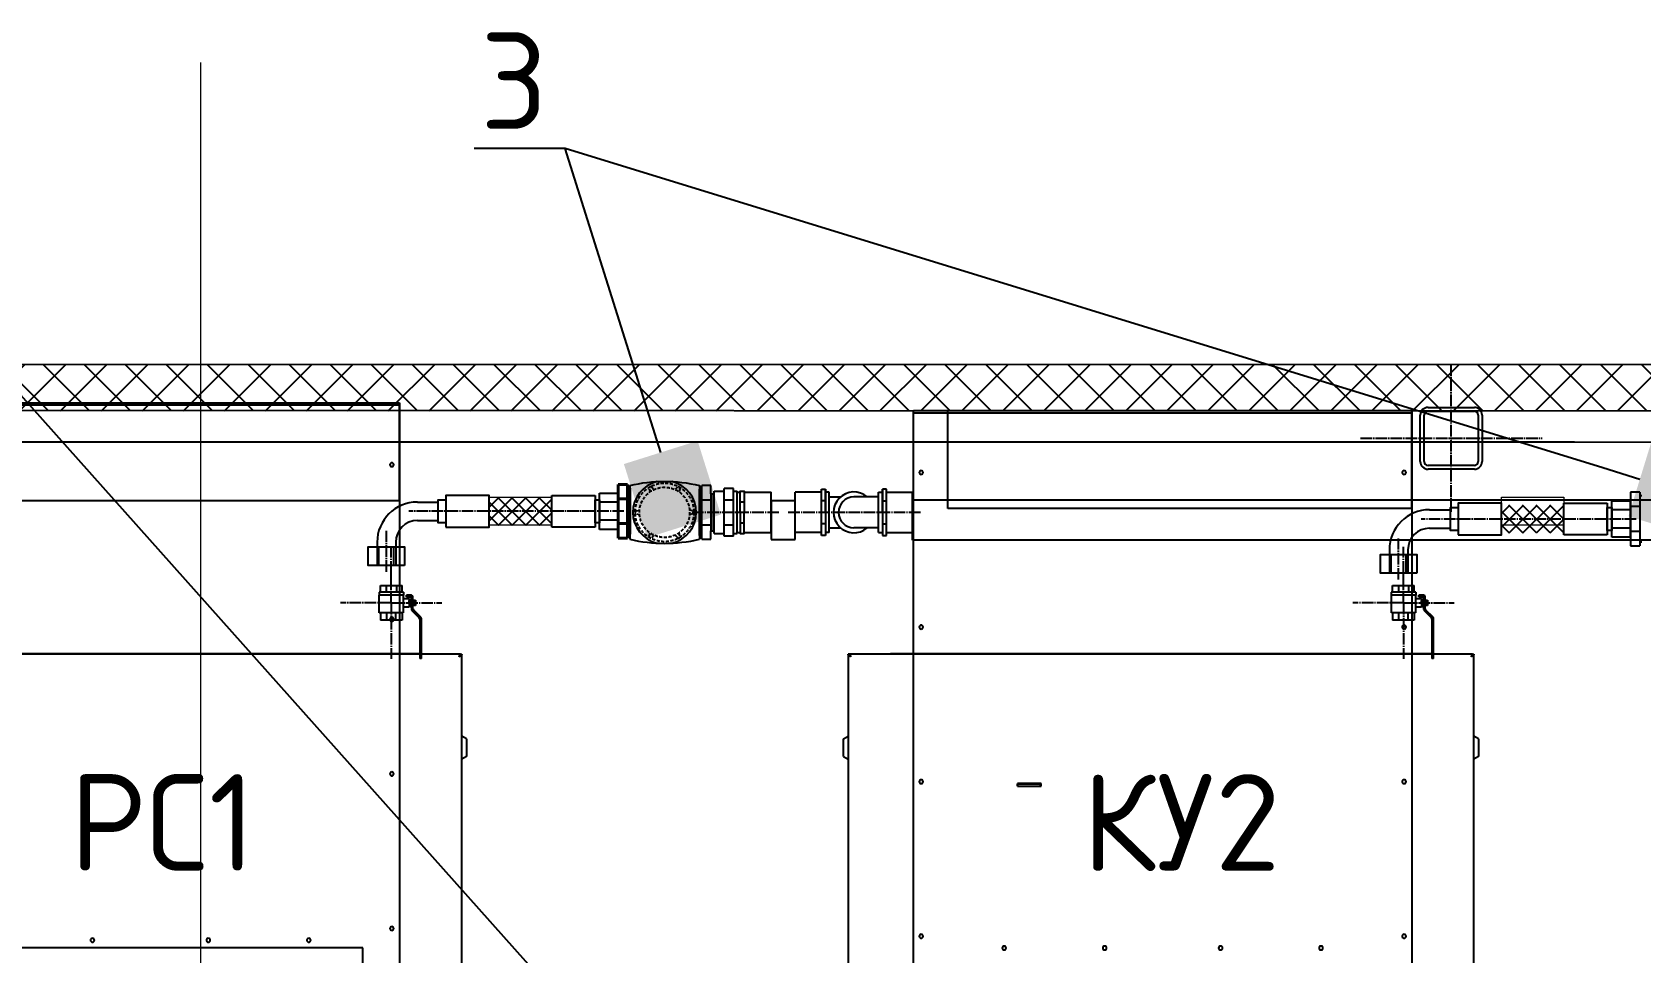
# Model space of a CAD drawing. Header units: millimetres. Extents: x 3795014 to 4300160, y 3869364 to 4016788.
# Drawn here: x 3875892 to 3877974, y 4010366 to 4011557 of the extents above; entities that cross this region are included whole.
import ezdxf
from ezdxf import colors
from ezdxf.entities.mleader import LeaderData, LeaderLine
from ezdxf.math import Vec2, Vec3

# ---------------------------------------------------------------- set-up
doc = ezdxf.new("R2010")
doc.units = ezdxf.units.MM
for name, pattern in [('K5LT_AXLED', [19.5, 15, -1.5, 1.5, -1.5]), ('K5LT_BASIC', [0]), ('K5LT_DASHED', [6, 4, -2]), ('K5LT_THIN', [0])]:
    doc.linetypes.add(name, pattern=pattern)
doc.layers.add('выноска', color=7, linetype='Continuous', lineweight=18)
doc.layers.add('текст', color=7, linetype='Continuous', lineweight=20)
doc.layers.add('Системный слой', color=7, linetype='Continuous')
doc.styles.add('ISOCPEUR', font='isocpeur.ttf')

# ---------------------------------------------------------------- blocks, each defined once
blk = doc.blocks.new('U53')
at = {"layer": 'Системный слой', "linetype": 'K5LT_BASIC'}
for p, q in [((127.075, 335.204), (94.819, 335.204)), ((97.347, 335.244), (124.547, 335.244)), ((124.547, 335.244), (124.947, 335.244)), ((124.947, 335.244), (124.947, 335.204)), ((127.075, 335.155), (127.075, 335.204)), ((127.075, 335.184), (127.085, 335.184)), ((127.087, 335.204), (127.147, 335.204)), ((127.147, 293.064), (127.147, 335.204)), ((127.387, 330.834), (127.147, 330.974)), ((127.387, 330.834), (127.387, 330.374)), ((127.387, 329.914), (127.147, 329.774)), ((127.387, 330.374), (127.387, 329.914))]:
    blk.add_line(p, q, dxfattribs=at)
for radius, start, end in [(0.072, 60.78968, 67.98299), (0.132, 60.46242, 62.96431)]:
    blk.add_arc((127.015, 335.052), radius, start, end, dxfattribs=at)
for points, knots in [([(127.015, 335.072), (127.018, 335.081), (127.02, 335.09), (127.025, 335.106), (127.028, 335.115), (127.033, 335.131), (127.035, 335.138), (127.04, 335.153), (127.043, 335.159), (127.048, 335.172), (127.05, 335.177), (127.055, 335.187), (127.058, 335.191), (127.063, 335.197), (127.065, 335.2), (127.07, 335.203), (127.073, 335.204), (127.075, 335.204)], [0, 0, 0, 0, 0.00067082, 0.00067082, 0.00134164, 0.00134164, 0.00201246, 0.00201246, 0.00268328, 0.00268328, 0.003354101, 0.003354101, 0.004024921, 0.004024921, 0.004695741, 0.004695741, 0.005366561, 0.005366561, 0.005366561, 0.005366561]), ([(127.087, 335.204), (127.087, 335.193), (127.086, 335.182), (127.078, 335.16), (127.073, 335.149), (127.06, 335.127), (127.052, 335.116), (127.034, 335.094), (127.025, 335.083), (127.015, 335.072)], [0, 0, 0, 0, 0.25, 0.25, 0.5, 0.5, 0.75, 0.75, 1, 1, 1, 1]), ([(127.147, 335.204), (127.147, 335.193), (127.144, 335.182), (127.131, 335.16), (127.121, 335.149), (127.097, 335.127), (127.082, 335.116), (127.05, 335.094), (127.033, 335.083), (127.015, 335.072)], [0, 0, 0, 0, 0.25, 0.25, 0.5, 0.5, 0.75, 0.75, 1, 1, 1, 1]), ([(127.015, 335.072), (127.02, 335.082), (127.025, 335.091), (127.035, 335.109), (127.04, 335.116), (127.05, 335.13), (127.055, 335.135), (127.063, 335.141), (127.066, 335.142), (127.069, 335.143)], [0, 0, 0, 0, 0.000796363, 0.000796363, 0.001592726, 0.001592726, 0.002389089, 0.002389089, 0.002862237, 0.002862237, 0.002862237, 0.002862237])]:
    blk.add_open_spline(points, degree=3, knots=knots, dxfattribs=at)
blk.add_open_spline([(127.038, 335.112), (127.04, 335.11), (127.042, 335.108), (127.043, 335.106)], degree=3, dxfattribs=at)
blk = doc.blocks.new('U54')
at = {"layer": 'Системный слой', "linetype": 'K5LT_BASIC'}
for p, q in [((147.147, 335.204), (147.147, 293.064)), ((147.207, 335.204), (147.147, 335.204)), ((147.209, 335.184), (147.219, 335.184)), ((179.475, 335.204), (147.219, 335.204)), ((147.219, 335.155), (147.219, 335.204)), ((149.347, 335.244), (149.747, 335.244)), ((149.347, 335.244), (149.347, 335.204)), ((149.347, 335.204), (149.347, 335.244)), ((149.747, 335.244), (176.947, 335.244)), ((176.947, 335.244), (177.347, 335.244)), ((177.347, 335.244), (177.347, 335.204)), ((179.475, 335.155), (179.475, 335.204)), ((179.475, 335.184), (179.485, 335.184)), ((179.487, 335.204), (179.547, 335.204)), ((179.547, 293.064), (179.547, 335.204)), ((146.907, 330.834), (147.147, 330.974)), ((146.907, 330.374), (146.907, 330.834)), ((179.787, 330.834), (179.547, 330.974)), ((179.787, 330.834), (179.787, 330.374)), ((146.907, 329.914), (146.907, 330.374)), ((146.907, 329.914), (147.147, 329.774)), ((179.787, 329.914), (179.547, 329.774)), ((179.787, 330.374), (179.787, 329.914)), ((155.912, 328.516), (155.912, 328.372)), ((157.136, 328.516), (155.912, 328.516)), ((155.912, 328.372), (155.912, 328.492)), ((155.912, 328.492), (157.112, 328.492)), ((155.912, 328.372), (157.112, 328.372)), ((155.912, 328.372), (157.136, 328.372)), ((156.112, 328.499), (156.112, 328.516)), ((156.192, 328.499), (156.112, 328.499)), ((156.112, 328.499), (156.112, 328.492)), ((156.192, 328.499), (156.832, 328.499)), ((156.912, 328.499), (156.832, 328.499)), ((156.912, 328.516), (156.912, 328.499)), ((156.912, 328.492), (156.912, 328.499)), ((157.112, 328.372), (157.112, 328.492)), ((157.136, 328.492), (157.112, 328.492)), ((157.136, 328.372), (157.136, 328.516))]:
    blk.add_line(p, q, dxfattribs=at)
for centre, radius, start, end in [((147.279, 335.052), 0.132, 117.03569, 119.53758), ((147.279, 335.052), 0.072, 112.01717, 119.21032), ((179.415, 335.052), 0.072, 60.78968, 67.98299), ((179.415, 335.052), 0.132, 60.46242, 62.96431)]:
    blk.add_arc(centre, radius, start, end, dxfattribs=at)
for points, knots in [([(147.279, 335.072), (147.262, 335.083), (147.245, 335.094), (147.213, 335.116), (147.198, 335.127), (147.174, 335.149), (147.164, 335.16), (147.151, 335.182), (147.147, 335.193), (147.147, 335.204)], [0, 0, 0, 0, 0.25, 0.25, 0.5, 0.5, 0.75, 0.75, 1, 1, 1, 1]), ([(147.279, 335.072), (147.27, 335.083), (147.261, 335.094), (147.243, 335.116), (147.235, 335.127), (147.222, 335.149), (147.216, 335.16), (147.209, 335.182), (147.207, 335.193), (147.207, 335.204)], [0, 0, 0, 0, 0.25, 0.25, 0.5, 0.5, 0.75, 0.75, 1, 1, 1, 1]), ([(147.219, 335.204), (147.222, 335.204), (147.224, 335.203), (147.229, 335.2), (147.232, 335.198), (147.237, 335.191), (147.239, 335.187), (147.244, 335.177), (147.247, 335.172), (147.252, 335.16), (147.254, 335.153), (147.259, 335.139), (147.262, 335.131), (147.267, 335.115), (147.269, 335.107), (147.274, 335.09), (147.277, 335.081), (147.279, 335.072)], [0, 0, 0, 0, 0.00067082, 0.00067082, 0.00134164, 0.00134164, 0.00201246, 0.00201246, 0.002683281, 0.002683281, 0.003354101, 0.003354101, 0.004024921, 0.004024921, 0.004695741, 0.004695741, 0.005366561, 0.005366561, 0.005366561, 0.005366561]), ([(147.225, 335.143), (147.228, 335.142), (147.231, 335.141), (147.239, 335.135), (147.244, 335.13), (147.254, 335.116), (147.259, 335.109), (147.269, 335.091), (147.274, 335.082), (147.279, 335.072)], [0.00032335, 0.00032335, 0.00032335, 0.00032335, 0.000796863, 0.000796863, 0.001593725, 0.001593725, 0.002390588, 0.002390588, 0.003187451, 0.003187451, 0.003187451, 0.003187451]), ([(179.415, 335.072), (179.418, 335.081), (179.42, 335.09), (179.425, 335.106), (179.428, 335.115), (179.433, 335.131), (179.435, 335.138), (179.44, 335.153), (179.443, 335.159), (179.448, 335.172), (179.45, 335.177), (179.455, 335.187), (179.458, 335.191), (179.463, 335.197), (179.465, 335.2), (179.47, 335.203), (179.473, 335.204), (179.475, 335.204)], [0, 0, 0, 0, 0.00067082, 0.00067082, 0.00134164, 0.00134164, 0.00201246, 0.00201246, 0.00268328, 0.00268328, 0.003354101, 0.003354101, 0.004024921, 0.004024921, 0.004695741, 0.004695741, 0.005366561, 0.005366561, 0.005366561, 0.005366561]), ([(179.487, 335.204), (179.487, 335.193), (179.486, 335.182), (179.478, 335.16), (179.473, 335.149), (179.46, 335.127), (179.452, 335.116), (179.434, 335.094), (179.425, 335.083), (179.415, 335.072)], [0, 0, 0, 0, 0.25, 0.25, 0.5, 0.5, 0.75, 0.75, 1, 1, 1, 1]), ([(179.547, 335.204), (179.547, 335.193), (179.544, 335.182), (179.531, 335.16), (179.521, 335.149), (179.497, 335.127), (179.482, 335.116), (179.45, 335.094), (179.433, 335.083), (179.415, 335.072)], [0, 0, 0, 0, 0.25, 0.25, 0.5, 0.5, 0.75, 0.75, 1, 1, 1, 1]), ([(179.415, 335.072), (179.42, 335.082), (179.425, 335.091), (179.435, 335.109), (179.44, 335.116), (179.45, 335.13), (179.455, 335.135), (179.463, 335.141), (179.466, 335.142), (179.469, 335.143)], [0, 0, 0, 0, 0.000796363, 0.000796363, 0.001592726, 0.001592726, 0.002389089, 0.002389089, 0.002862237, 0.002862237, 0.002862237, 0.002862237])]:
    blk.add_open_spline(points, degree=3, knots=knots, dxfattribs=at)
for points in [[(147.251, 335.106), (147.253, 335.108), (147.255, 335.11), (147.257, 335.112)], [(179.438, 335.112), (179.44, 335.11), (179.442, 335.108), (179.443, 335.106)]]:
    blk.add_open_spline(points, degree=3, dxfattribs=at)
blk = doc.blocks.new('U59')
at = {"layer": 'Системный слой', "color": 7, "linetype": 'K5LT_THIN', "lineweight": 18}
for p, q in [((128.57, 341.886), (128.57, 343.326)), ((128.57, 343.326), (131.804, 343.326)), ((131.804, 343.326), (131.804, 341.886)), ((131.804, 341.886), (128.57, 341.886))]:
    blk.add_line(p, q, dxfattribs=at)
blk = doc.blocks.new('U64')
at = {"layer": 'Системный слой', "linetype": 'K5LT_BASIC', "lineweight": 40}
for p, q in [((135.244, 343.992), (135.244, 343.562)), ((135.725, 343.992), (135.244, 343.992)), ((135.725, 343.992), (135.725, 341.22)), ((135.244, 341.65), (135.244, 343.562)), ((135.725, 343.246), (135.245, 343.246)), ((135.725, 343.804), (135.725, 343.798)), ((135.845, 343.798), (135.725, 343.798)), ((135.845, 343.798), (135.845, 341.414)), ((135.244, 341.65), (135.244, 341.22)), ((135.725, 341.966), (135.245, 341.966)), ((135.244, 341.22), (135.725, 341.22)), ((135.725, 341.414), (135.725, 341.407)), ((135.845, 341.414), (135.725, 341.414))]:
    blk.add_line(p, q, dxfattribs=at)
at = {"layer": 'Системный слой', "linetype": 'K5LT_THIN', "lineweight": 18}
for p, q in [((135.845, 343.758), (135.845, 343.798)), ((135.845, 341.454), (135.845, 341.414))]:
    blk.add_line(p, q, dxfattribs=at)
blk = doc.blocks.new('U65')
at = {"layer": 'Системный слой'}
h = blk.add_hatch(dxfattribs=at)
h.set_pattern_fill('', color=256, style=0, pattern_type=0)
h.set_pattern_definition([(0, (0, 6e-11), (0, 2), [])])
h.paths.add_polyline_path([(100.027, 303.406), (122.027, 303.406), (122.027, 320.006), (100.027, 320.006)])
at = {"layer": 'Системный слой', "linetype": 'K5LT_BASIC'}
for p, q in [((98.127, 348.214), (123.927, 348.214)), ((99.911, 348.214), (123.911, 348.214)), ((123.911, 348.214), (123.911, 343.152)), ((123.927, 348.214), (123.927, 348.089)), ((123.927, 348.089), (123.927, 301.124)), ((123.911, 343.152), (99.911, 343.152)), ((122.027, 320.006), (100.027, 320.006)), ((122.027, 303.406), (122.027, 320.006))]:
    blk.add_line(p, q, dxfattribs=at)
at = {"layer": 'Системный слой', "linetype": 'K5LT_THIN'}
blk.add_line((123.927, 348.089), (98.127, 348.089), dxfattribs=at)
at = {"layer": 'Системный слой', "linetype": 'K5LT_BASIC'}
for centre, start, end in [((123.527, 345.014), 90, 270), ((123.527, 345.014), 270, 90), ((123.527, 337.014), 90, 270), ((123.527, 337.014), 270, 90), ((123.527, 329.014), 90, 270), ((123.527, 329.014), 270, 90), ((123.527, 321.014), 90, 270), ((123.527, 321.014), 270, 90), ((108.027, 320.406), 90, 270), ((108.027, 320.406), 270, 90), ((114.027, 320.406), 90, 270), ((114.027, 320.406), 270, 90), ((119.227, 320.406), 90, 270), ((119.227, 320.406), 270, 90)]:
    blk.add_arc(centre, 0.1, start, end, dxfattribs=at)
blk = doc.blocks.new('U71')
at = {"layer": 'Системный слой', "color": 7, "linetype": 'K5LT_THIN', "lineweight": 18}
for p, q in [((180.97, 341.886), (180.97, 343.326)), ((180.97, 343.326), (184.204, 343.326)), ((184.204, 343.326), (184.204, 341.886)), ((184.204, 341.886), (180.97, 341.886))]:
    blk.add_line(p, q, dxfattribs=at)
blk = doc.blocks.new('_BoxFilled')
at = {"color": 0, "linetype": 'ByBlock', "lineweight": -2}
blk.add_line((-0.5, 0), (-1, 0), dxfattribs=at)
at = {"color": 0, "linetype": 'ByBlock', "lineweight": 20}
blk.add_solid([(-0.5, 0.5), (0.5, 0.5), (-0.5, -0.5), (0.5, -0.5)], dxfattribs=at)

msp = doc.modelspace()

# ---------------------------------------------------------------- hatches: boundary and pattern name
at = {"layer": 'Системный слой'}
h = msp.add_hatch(dxfattribs=at)
h.set_pattern_fill('', color=256, scale=25, angle=45, style=0, pattern_type=0)
h.set_pattern_definition([(45, (3873269.272, 4002361.97), (-26.5165, 26.5165), []), (135, (3873269.272, 4002361.97), (-26.5165, -26.5165), [])])
h.paths.add_polyline_path([(3879020, 4011126.8), (3874580, 4011127.3), (3874580, 4011126.8), (3874580, 4011067.3), (3878950, 4011066.8), (3879010, 4011066.8), (3879020, 4011066.8), (3879020, 4011111.3)])
h = msp.add_hatch(dxfattribs=at)
h.set_pattern_fill('', color=256, scale=25, angle=45, style=0, pattern_type=0)
h.set_pattern_definition([(45, (3873269.272, 4002371.96), (-8.838835, 8.838835), []), (135, (3873269.272, 4002371.96), (-8.838835, -8.838835), [])])
h.paths.add_polyline_path([(3876564.4, 4010919.1), (3876483.5, 4010919.1), (3876483.5, 4010955.1), (3876564.4, 4010955.1)])
h = msp.add_hatch(dxfattribs=at)
h.set_pattern_fill('', color=256, scale=25, angle=45, style=0, pattern_type=0)
h.set_pattern_definition([(45, (3873269.272, 4002361.971), (-8.838835, 8.838835), []), (135, (3873269.272, 4002361.971), (-8.838835, -8.838835), [])])
h.paths.add_polyline_path([(3877874.4, 4010909.1), (3877793.5, 4010909.1), (3877793.5, 4010945.1), (3877874.4, 4010945.1)])

# ---------------------------------------------------------------- linework, layer by layer
at = {"layer": 'выноска', "lineweight": 20}
msp.add_lwpolyline([(3876109.9, 4011517.9), (3876109.9, 4007598.4)], dxfattribs=at)
at = {"layer": 'Системный слой', "linetype": 'K5LT_AXLED'}
for p, q in [((3877728.5, 4010936.5), (3877728.5, 4011126.5)), ((3877611, 4011031.5), (3877846, 4011031.5)), ((3876657.9, 4010937.1), (3876379.5, 4010937.1)), ((3876858.5, 4010935.7), (3876745.5, 4010935.7)), ((3877041.5, 4010935.7), (3876869.5, 4010935.7)), ((3877967.9, 4010927.1), (3877689.5, 4010927.1)), ((3876350.4, 4010858.7), (3876350.4, 4010911.7)), ((3876356.7, 4010818.6), (3876356.7, 4010891)), ((3877660.4, 4010848.7), (3877660.4, 4010901.7)), ((3877666.7, 4010818.6), (3877666.7, 4010891)), ((3876356.7, 4010836.3), (3876356.7, 4010864.8)), ((3877666.7, 4010836.3), (3877666.7, 4010864.8)), ((3876356.7, 4010818.6), (3876291.1, 4010818.6)), ((3876356.7, 4010818.6), (3876356.7, 4010746.3)), ((3876356.7, 4010818.6), (3876422.3, 4010818.6)), ((3877666.7, 4010818.6), (3877601.1, 4010818.6)), ((3877666.7, 4010818.6), (3877666.7, 4010746.3)), ((3877666.7, 4010818.6), (3877732.3, 4010818.6))]:
    msp.add_line(p, q, dxfattribs=at)
at = {"layer": 'Системный слой', "linetype": 'K5LT_THIN'}
for p, q in [((3877698.5, 4011071.5), (3877758.5, 4011071.5)), ((3877677.5, 4011064.2), (3877032.5, 4011064.2)), ((3877688.5, 4011001.5), (3877688.5, 4011061.5)), ((3877693.5, 4011001.5), (3877693.5, 4011061.5)), ((3877698.5, 4011066.5), (3877758.5, 4011066.5)), ((3877763.5, 4011061.5), (3877763.5, 4011001.5)), ((3877768.5, 4011061.5), (3877768.5, 4011001.5)), ((3874720, 4011026.8), (3877888.1, 4011026.8)), ((3877860.6, 4011026.8), (3878940, 4011026.3)), ((3877758.5, 4010996.5), (3877698.5, 4010996.5)), ((3877758.5, 4010991.5), (3877698.5, 4010991.5)), ((3876755.5, 4010964.5), (3876755.5, 4010965.5)), ((3876773.5, 4010958.9), (3876773.5, 4010959.6)), ((3876773.5, 4010958.9), (3876774.5, 4010958.9)), ((3876755.5, 4010906.9), (3876755.5, 4010905.9)), ((3876773.5, 4010912.6), (3876773.5, 4010911.8)), ((3876773.5, 4010912.6), (3876774.5, 4010912.6))]:
    msp.add_line(p, q, dxfattribs=at)
at = {"layer": 'Системный слой', "linetype": 'K5LT_BASIC'}
for p, q in [((3877032.5, 4011067.3), (3877677.5, 4011067.3)), ((3877032.5, 4011064.2), (3877032.5, 4011067.3)), ((3877032.5, 4009890.1), (3877032.5, 4011064.2)), ((3877077.1, 4011067.3), (3877677.1, 4011067.3)), ((3877077.1, 4010940.8), (3877077.1, 4011067.3)), ((3877677.1, 4011067.3), (3877677.1, 4010940.8)), ((3877677.5, 4011067.3), (3877677.5, 4011064.2)), ((3877677.5, 4011064.2), (3877677.5, 4009890.1)), ((3876665.4, 4010970.5), (3876665.4, 4010900.9)), ((3876755.5, 4010970.5), (3876755.5, 4010900.9)), ((3876770.5, 4010970.4), (3876758.5, 4010970.4)), ((3876758.5, 4010901.1), (3876758.5, 4010970.4)), ((3876770.5, 4010959.6), (3876770.5, 4010970.4)), ((3876787.5, 4010904.7), (3876787.5, 4010966.7)), ((3876799.5, 4010966.7), (3876787.5, 4010966.7)), ((3876799.5, 4010904.7), (3876799.5, 4010966.7)), ((3876390.5, 4010949.1), (3876417.5, 4010949.1)), ((3876564.4, 4010916.6), (3876564.4, 4010957.6)), ((3876564.4, 4010957.6), (3876620.4, 4010957.6)), ((3876620.4, 4010957.6), (3876620.4, 4010916.6)), ((3876620.4, 4010922.1), (3876620.4, 4010952.1)), ((3876620.4, 4010952.1), (3876626.4, 4010952.1)), ((3876626.4, 4010913.6), (3876626.4, 4010960.6)), ((3876626.4, 4010960.6), (3876650.4, 4010960.6)), ((3876626.4, 4010952.1), (3876626.4, 4010922.1)), ((3876650.4, 4010948.8), (3876626.4, 4010948.8)), ((3876650.4, 4010960.6), (3876650.4, 4010913.6)), ((3876755.5, 4010965.5), (3876758.5, 4010965.5)), ((3876755.5, 4010905.9), (3876755.5, 4010965.5)), ((3876758.5, 4010965.5), (3876758.5, 4010965.7)), ((3876758.5, 4010951.7), (3876770.5, 4010951.7)), ((3876770.5, 4010959.6), (3876774.5, 4010959.6)), ((3876770.5, 4010959.6), (3876770.5, 4010911.8)), ((3876773.5, 4010959.6), (3876773.5, 4010911.8)), ((3876774.5, 4010908.2), (3876774.5, 4010963.2)), ((3876774.5, 4010963.2), (3876787.5, 4010963.2)), ((3876787.5, 4010951.7), (3876799.5, 4010951.7)), ((3876799.5, 4010963.2), (3876804.5, 4010963.2)), ((3876804.5, 4010908.2), (3876804.5, 4010963.2)), ((3876804.5, 4010961.7), (3876808.4, 4010961.7)), ((3876808.4, 4010949.5), (3876813.4, 4010949.5)), ((3876813.5, 4010961.7), (3876848.5, 4010961.7)), ((3876848.5, 4010909.7), (3876848.5, 4010961.7)), ((3876879.5, 4010950.7), (3876848.5, 4010950.7)), ((3876848.5, 4010950.7), (3876848.5, 4010900.7)), ((3876879.5, 4010909.7), (3876879.5, 4010961.7)), ((3876913.5, 4010961.7), (3876879.5, 4010961.7)), ((3876879.5, 4010900.7), (3876879.5, 4010950.7)), ((3876913.5, 4010905.7), (3876913.5, 4010965.7)), ((3876913.5, 4010965.7), (3876918.5, 4010965.7)), ((3876918.5, 4010950.7), (3876913.5, 4010950.7)), ((3876918.5, 4010935.7), (3876918.5, 4010965.7)), ((3876918.5, 4010965.7), (3876918.5, 4010905.7)), ((3876923.5, 4010961.7), (3876918.5, 4010961.7)), ((3876923.5, 4010909.7), (3876923.5, 4010961.7)), ((3876923.5, 4010955.7), (3876938.2, 4010955.7)), ((3876987.5, 4010955.7), (3876955.5, 4010955.7)), ((3876987.5, 4010909.7), (3876987.5, 4010961.7)), ((3876987.5, 4010961.7), (3876992.5, 4010961.7)), ((3876992.5, 4010935.7), (3876992.5, 4010965.7)), ((3876997.5, 4010965.7), (3876992.5, 4010965.7)), ((3876992.5, 4010965.7), (3876992.5, 4010905.7)), ((3876992.5, 4010950.7), (3876997.5, 4010950.7)), ((3876997.5, 4010905.7), (3876997.5, 4010965.7)), ((3876997.5, 4010961.7), (3877031.5, 4010961.7)), ((3877031.5, 4010909.7), (3877031.5, 4010961.7)), ((3877031.5, 4010951.7), (3878812.5, 4010951.7)), ((3877031.5, 4010899.7), (3877031.5, 4010951.7)), ((3877874.4, 4010906.6), (3877874.4, 4010947.6)), ((3877874.4, 4010947.6), (3877930.4, 4010947.6)), ((3877930.4, 4010947.6), (3877930.4, 4010906.6)), ((3877936.4, 4010903.6), (3877936.4, 4010950.6)), ((3877936.4, 4010950.6), (3877960.4, 4010950.6)), ((3877960.4, 4010961.8), (3877960.4, 4010951)), ((3877972.4, 4010961.8), (3877960.4, 4010961.8)), ((3877960.4, 4010903.2), (3877960.4, 4010951)), ((3877960.4, 4010950.6), (3877960.4, 4010903.6)), ((3877972.4, 4010961.8), (3877972.4, 4010892.5)), ((3877972.4, 4010957.1), (3877972.4, 4010956.9)), ((3877975.4, 4010956.9), (3877972.4, 4010956.9)), ((3876390.5, 4010925.1), (3876417.5, 4010925.1)), ((3876650.4, 4010925.4), (3876626.4, 4010925.4)), ((3876793.5, 4010935.7), (3876793.5, 4010935.7)), ((3876918.5, 4010935.7), (3876918.5, 4010905.7)), ((3876992.5, 4010935.7), (3876992.5, 4010905.7)), ((3877677.1, 4010940.8), (3877077.1, 4010940.8)), ((3877700.5, 4010939.1), (3877727.5, 4010939.1)), ((3877930.4, 4010912.1), (3877930.4, 4010942.1)), ((3877930.4, 4010942.1), (3877936.4, 4010942.1)), ((3877936.4, 4010942.1), (3877936.4, 4010912.1)), ((3877960.4, 4010938.8), (3877936.4, 4010938.8)), ((3877972.4, 4010943.1), (3877960.4, 4010943.1)), ((3876620.4, 4010916.6), (3876564.4, 4010916.6)), ((3876626.4, 4010922.1), (3876620.4, 4010922.1)), ((3876650.4, 4010913.6), (3876626.4, 4010913.6)), ((3876755.5, 4010905.9), (3876758.5, 4010905.9)), ((3876758.5, 4010919.7), (3876770.5, 4010919.7)), ((3876758.5, 4010905.8), (3876758.5, 4010905.9)), ((3876770.5, 4010901.1), (3876770.5, 4010911.8)), ((3876770.5, 4010911.8), (3876774.5, 4010911.8)), ((3876774.5, 4010908.2), (3876787.5, 4010908.2)), ((3876787.5, 4010919.7), (3876799.5, 4010919.7)), ((3876799.5, 4010904.7), (3876787.5, 4010904.7)), ((3876799.5, 4010908.2), (3876804.5, 4010908.2)), ((3876804.5, 4010909.7), (3876808.4, 4010909.7)), ((3876808.4, 4010922), (3876813.4, 4010922)), ((3876813.5, 4010909.7), (3876848.5, 4010909.7)), ((3876913.5, 4010909.7), (3876879.5, 4010909.7)), ((3876918.5, 4010920.7), (3876913.5, 4010920.7)), ((3876918.5, 4010905.7), (3876913.5, 4010905.7)), ((3876923.5, 4010909.7), (3876918.5, 4010909.7)), ((3876923.5, 4010915.7), (3876938.2, 4010915.7)), ((3876987.5, 4010915.7), (3876955.5, 4010915.7)), ((3876987.5, 4010909.7), (3876992.5, 4010909.7)), ((3876992.5, 4010920.7), (3876997.5, 4010920.7)), ((3876992.5, 4010905.7), (3876997.5, 4010905.7)), ((3876997.5, 4010909.7), (3877031.5, 4010909.7)), ((3877700.5, 4010915.1), (3877727.5, 4010915.1)), ((3877930.4, 4010906.6), (3877874.4, 4010906.6)), ((3877936.4, 4010912.1), (3877930.4, 4010912.1)), ((3877960.4, 4010915.4), (3877936.4, 4010915.4)), ((3877960.4, 4010903.6), (3877936.4, 4010903.6)), ((3877972.4, 4010911.1), (3877960.4, 4010911.1)), ((3876338.5, 4010897.1), (3876338.5, 4010867.1)), ((3876340.7, 4010867.1), (3876340.7, 4010891.1)), ((3876360.1, 4010867.1), (3876360.1, 4010891.1)), ((3876362.5, 4010897.1), (3876362.5, 4010867.1)), ((3876758.5, 4010901.1), (3876770.5, 4010901.1)), ((3876848.5, 4010900.7), (3876879.5, 4010900.7)), ((3878812.5, 4010899.7), (3877031.5, 4010899.7)), ((3877648.5, 4010887.1), (3877648.5, 4010857.1)), ((3877672.5, 4010887.1), (3877672.5, 4010857.1)), ((3877960.4, 4010903.2), (3877960.4, 4010892.5)), ((3877960.4, 4010892.5), (3877972.4, 4010892.5)), ((3877972.4, 4010897.3), (3877972.4, 4010897.2)), ((3877975.4, 4010897.3), (3877972.4, 4010897.3)), ((3877650.7, 4010857.1), (3877650.7, 4010881.1)), ((3877670.1, 4010857.1), (3877670.1, 4010881.1)), ((3876342.7, 4010832.6), (3876342.7, 4010841)), ((3876350.1, 4010841), (3876350.1, 4010832.6)), ((3876363.4, 4010841), (3876363.4, 4010832.6)), ((3876370.7, 4010832.6), (3876370.7, 4010841)), ((3877652.7, 4010832.6), (3877652.7, 4010841)), ((3877660.1, 4010841), (3877660.1, 4010832.6)), ((3877673.4, 4010841), (3877673.4, 4010832.6)), ((3877680.7, 4010832.6), (3877680.7, 4010841)), ((3876372.3, 4010832.6), (3876340.9, 4010832.6)), ((3876340.9, 4010832.6), (3876340.9, 4010828.5)), ((3876372.5, 4010828.5), (3876340.9, 4010828.5)), ((3876372.5, 4010832.6), (3876372.3, 4010832.6)), ((3876372.3, 4010824.3), (3876380.1, 4010824.3)), ((3876372.5, 4010832.6), (3876372.5, 4010828.5)), ((3876382.7, 4010828.5), (3876376.6, 4010828.5)), ((3876376.6, 4010826.4), (3876376.6, 4010828.5)), ((3876376.6, 4010826.4), (3876382.7, 4010826.4)), ((3876380.1, 4010824.3), (3876380.1, 4010812.9)), ((3876381.1, 4010821.7), (3876381.1, 4010823.3)), ((3876381.1, 4010823.3), (3876382.7, 4010823.3)), ((3876382.7, 4010820.5), (3876381.1, 4010820.5)), ((3876382.7, 4010826.4), (3876382.7, 4010810.2)), ((3876382.7, 4010823.3), (3876382.7, 4010814)), ((3876384.8, 4010811.1), (3876384.8, 4010826.4)), ((3876384.8, 4010815), (3876384.8, 4010822.2)), ((3876384.8, 4010822.2), (3876387.9, 4010822.2)), ((3876387.9, 4010820.5), (3876384.8, 4010820.5)), ((3876387.9, 4010822.2), (3876387.9, 4010815)), ((3877682.3, 4010832.6), (3877650.9, 4010832.6)), ((3877650.9, 4010832.6), (3877650.9, 4010828.5)), ((3877682.5, 4010828.5), (3877650.9, 4010828.5)), ((3877682.5, 4010832.6), (3877682.3, 4010832.6)), ((3877682.3, 4010824.3), (3877690.1, 4010824.3)), ((3877682.5, 4010832.6), (3877682.5, 4010828.5)), ((3877692.7, 4010828.5), (3877686.6, 4010828.5)), ((3877686.6, 4010826.4), (3877686.6, 4010828.5)), ((3877686.6, 4010826.4), (3877692.7, 4010826.4)), ((3877690.1, 4010824.3), (3877690.1, 4010812.9)), ((3877691.1, 4010821.7), (3877691.1, 4010823.3)), ((3877691.1, 4010823.3), (3877692.7, 4010823.3)), ((3877692.7, 4010820.5), (3877691.1, 4010820.5)), ((3877692.7, 4010826.4), (3877692.7, 4010810.2)), ((3877692.7, 4010823.3), (3877692.7, 4010814)), ((3877694.8, 4010811.1), (3877694.8, 4010826.4)), ((3877694.8, 4010815), (3877694.8, 4010822.2)), ((3877694.8, 4010822.2), (3877697.9, 4010822.2)), ((3877697.9, 4010820.5), (3877694.8, 4010820.5)), ((3877697.9, 4010822.2), (3877697.9, 4010815)), ((3876372.3, 4010805.6), (3876341.1, 4010805.6)), ((3876342.7, 4010805.6), (3876342.7, 4010796.3)), ((3876350.8, 4010796.3), (3876350.8, 4010805.6)), ((3876362.6, 4010796.3), (3876362.6, 4010805.6)), ((3876370.7, 4010805.6), (3876370.7, 4010796.3)), ((3876380.1, 4010812.9), (3876372.3, 4010812.9)), ((3876382.7, 4010816.7), (3876381.1, 4010816.7)), ((3876381.1, 4010815.5), (3876381.1, 4010814)), ((3876381.1, 4010814), (3876382.7, 4010814)), ((3876383.3, 4010808.8), (3876393, 4010799.1)), ((3876387.9, 4010816.7), (3876384.8, 4010816.7)), ((3876387.9, 4010815), (3876384.8, 4010815)), ((3876395.1, 4010799.9), (3876385.4, 4010809.6)), ((3877682.3, 4010805.6), (3877651.1, 4010805.6)), ((3877652.7, 4010805.6), (3877652.7, 4010796.3)), ((3877660.8, 4010796.3), (3877660.8, 4010805.6)), ((3877672.6, 4010796.3), (3877672.6, 4010805.6)), ((3877680.7, 4010805.6), (3877680.7, 4010796.3)), ((3877690.1, 4010812.9), (3877682.3, 4010812.9)), ((3877692.7, 4010816.7), (3877691.1, 4010816.7)), ((3877691.1, 4010815.5), (3877691.1, 4010814)), ((3877691.1, 4010814), (3877692.7, 4010814)), ((3877693.3, 4010808.8), (3877703, 4010799.1)), ((3877697.9, 4010816.7), (3877694.8, 4010816.7)), ((3877697.9, 4010815), (3877694.8, 4010815)), ((3877705.1, 4010799.9), (3877695.4, 4010809.6)), ((3876370.7, 4010796.3), (3876342.7, 4010796.3)), ((3876393.6, 4010797.6), (3876393.6, 4010746.6)), ((3876395.7, 4010746.6), (3876395.7, 4010798.5)), ((3877680.7, 4010796.3), (3877652.7, 4010796.3)), ((3877703.6, 4010797.6), (3877703.6, 4010746.6)), ((3877705.7, 4010746.6), (3877705.7, 4010798.5)), ((3876395.7, 4010746.6), (3876393.6, 4010746.6)), ((3877705.7, 4010746.6), (3877703.6, 4010746.6))]:
    msp.add_line(p, q, dxfattribs=at)
at = {"layer": 'Системный слой', "linetype": 'K5LT_DASHED'}
for p, q in [((3876690.5, 4010966.3), (3876691.7, 4010962.3)), ((3876693.9, 4010968.3), (3876696.7, 4010965.2)), ((3876727, 4010968.3), (3876724.1, 4010965.2)), ((3876730.3, 4010966.3), (3876729.1, 4010962.4)), ((3876674, 4010937.7), (3876678, 4010938.6)), ((3876674, 4010933.8), (3876678, 4010932.8)), ((3876746.9, 4010937.7), (3876742.8, 4010938.6)), ((3876746.9, 4010933.8), (3876742.8, 4010932.8)), ((3876690.5, 4010905.1), (3876691.7, 4010909.1)), ((3876693.9, 4010903.2), (3876696.7, 4010906.2)), ((3876727, 4010903.2), (3876724.1, 4010906.2)), ((3876730.3, 4010905.1), (3876729.1, 4010909.1))]:
    msp.add_line(p, q, dxfattribs=at)
at = {"layer": 'Системный слой', "linetype": 'K5LT_THIN'}
msp.add_lwpolyline([(3879020, 4011066.8), (3874580, 4011067.3), (3874580, 4011127.3), (3879020, 4011126.8)], close=True, dxfattribs=at)
at = {"layer": 'Системный слой', "linetype": 'K5LT_BASIC'}
for points in [[(3876427.5, 4010922.1), (3876417.5, 4010922.1), (3876417.5, 4010952.1), (3876427.5, 4010952.1)], [(3876427.5, 4010916.6), (3876483.5, 4010916.6), (3876483.5, 4010957.6), (3876427.5, 4010957.6)], [(3877737.5, 4010906.6), (3877793.5, 4010906.6), (3877793.5, 4010947.6), (3877737.5, 4010947.6)], [(3877737.5, 4010912.1), (3877727.5, 4010912.1), (3877727.5, 4010942.1), (3877737.5, 4010942.1)], [(3876373.9, 4010867.1), (3876326.9, 4010867.1), (3876326.9, 4010891.1), (3876373.9, 4010891.1)], [(3877683.9, 4010857.1), (3877636.9, 4010857.1), (3877636.9, 4010881.1), (3877683.9, 4010881.1)]]:
    msp.add_lwpolyline(points, close=True, dxfattribs=at)
for points in [[(3876808.4, 4010935.7), (3876808.4, 4010963.2), (3876813.5, 4010963.2), (3876813.5, 4010935.7)], [(3876808.4, 4010935.7), (3876808.4, 4010908.2), (3876813.5, 4010908.2), (3876813.5, 4010935.7)], [(3876342.7, 4010841), (3876370.7, 4010841)], [(3877652.7, 4010841), (3877680.7, 4010841)], [(3876341.1, 4010805.6), (3876341.1, 4010828.5)], [(3876372.3, 4010828.5), (3876372.3, 4010805.6)], [(3876380.1, 4010818.6), (3876380.1, 4010821.7), (3876381.1, 4010821.7), (3876381.1, 4010818.6)], [(3877651.1, 4010805.6), (3877651.1, 4010828.5)], [(3877682.3, 4010828.5), (3877682.3, 4010805.6)], [(3877690.1, 4010818.6), (3877690.1, 4010821.7), (3877691.1, 4010821.7), (3877691.1, 4010818.6)], [(3876380.1, 4010818.6), (3876380.1, 4010815.5), (3876381.1, 4010815.5), (3876381.1, 4010818.6)], [(3877690.1, 4010818.6), (3877690.1, 4010815.5), (3877691.1, 4010815.5), (3877691.1, 4010818.6)]]:
    msp.add_lwpolyline(points, dxfattribs=at)
at = {"layer": 'Системный слой', "linetype": 'K5LT_DASHED'}
for radius in [38, 32.5]:
    msp.add_circle((3876710.4, 4010935.7), radius, dxfattribs=at)
at = {"layer": 'Системный слой', "linetype": 'K5LT_THIN'}
for centre, radius, start, end in [((3877698.5, 4011061.5), 10, 90, 180), ((3877758.5, 4011061.5), 10, 0, 90), ((3877698.5, 4011061.5), 5, 90, 180), ((3877758.5, 4011061.5), 5, 0, 90), ((3877698.5, 4011001.5), 10, 180, 270), ((3877698.5, 4011001.5), 5, 180, 270), ((3877758.5, 4011001.5), 5, 270, 0), ((3877758.5, 4011001.5), 10, 270, 0)]:
    msp.add_arc(centre, radius, start, end, dxfattribs=at)
at = {"layer": 'Системный слой', "linetype": 'K5LT_BASIC'}
for centre, radius, start, end in [((3877042.5, 4010987.3), 2.5, 90, 270), ((3877042.5, 4010987.3), 2.5, 270, 90), ((3877667.5, 4010987.3), 2.5, 90, 270), ((3877667.5, 4010987.3), 2.5, 270, 90), ((3876710.4, 4010935.7), 41, 104.0586, 255.9414), ((3876710.4, 4010935.7), 41, 284.0586, 75.9414), ((3876390.5, 4010897.1), 52, 90, 180), ((3876955.5, 4010935.7), 26.4, 49.2489, 310.7511), ((3876955.5, 4010935.7), 20, 90, 270), ((3876390.5, 4010897.1), 28, 90, 180), ((3877700.5, 4010887.1), 52, 90, 180), ((3877700.5, 4010887.1), 28, 90, 180), ((3876382.7, 4010826.4), 2.08, 0, 90), ((3877692.7, 4010826.4), 2.08, 0, 90), ((3876384.8, 4010810.2), 2.08, 180, 225), ((3876386.8, 4010811.1), 2.08, 180, 225), ((3876393.6, 4010798.5), 2.08, 0, 45), ((3877694.8, 4010810.2), 2.08, 180, 225), ((3877696.8, 4010811.1), 2.08, 180, 225), ((3877703.6, 4010798.5), 2.08, 0, 45), ((3876391.5, 4010797.6), 2.08, 0, 45), ((3877042.5, 4010787.3), 2.5, 90, 270), ((3877042.5, 4010787.3), 2.5, 270, 90), ((3877667.5, 4010787.3), 2.5, 90, 270), ((3877667.5, 4010787.3), 2.5, 270, 90), ((3877701.5, 4010797.6), 2.08, 0, 45), ((3877042.5, 4010587.3), 2.5, 90, 270), ((3877042.5, 4010587.3), 2.5, 270, 90), ((3877667.5, 4010587.3), 2.5, 90, 270), ((3877667.5, 4010587.3), 2.5, 270, 90), ((3877042.5, 4010387.3), 2.5, 90, 270), ((3877042.5, 4010387.3), 2.5, 270, 90), ((3877667.5, 4010387.3), 2.5, 90, 270), ((3877667.5, 4010387.3), 2.5, 270, 90), ((3877150, 4010372.1), 2.5, 90, 270), ((3877150, 4010372.1), 2.5, 270, 90), ((3877280, 4010372.1), 2.5, 90, 270), ((3877280, 4010372.1), 2.5, 270, 90), ((3877430, 4010372.1), 2.5, 90, 270), ((3877430, 4010372.1), 2.5, 270, 90), ((3877560, 4010372.1), 2.5, 90, 270), ((3877560, 4010372.1), 2.5, 270, 90)]:
    msp.add_arc(centre, radius, start, end, dxfattribs=at)
at = {"layer": 'Системный слой', "linetype": 'K5LT_DASHED'}
for centre, start, end in [((3876692.4, 4010966.9), 42.8406, 196.9032), ((3876728.4, 4010966.9), 342.8406, 136.9032), ((3876674.4, 4010935.7), 102.8406, 256.9032), ((3876746.4, 4010935.7), 282.8406, 76.9032), ((3876692.4, 4010904.5), 162.8406, 316.9032), ((3876728.4, 4010904.5), 222.8406, 16.9032)]:
    msp.add_arc(centre, 2, start, end, dxfattribs=at)
at = {"layer": 'Системный слой', "linetype": 'K5LT_BASIC'}
for points in [[(3876665.4, 4010970.5), (3876680.4, 4010974), (3876695.4, 4010975.8), (3876710.4, 4010975.8), (3876725.4, 4010975.8), (3876740.5, 4010974), (3876755.5, 4010970.5)], [(3876665.4, 4010900.9), (3876680.4, 4010897.4), (3876695.4, 4010895.6), (3876710.4, 4010895.6), (3876725.4, 4010895.6), (3876740.5, 4010897.4), (3876755.5, 4010900.9)]]:
    msp.add_open_spline(points, degree=3, knots=[0, 0, 0, 0, 1, 1, 1, 2, 2, 2, 2], dxfattribs=at)

# ---------------------------------------------------------------- block references
at = {"layer": 'Системный слой', "xscale": 25, "yscale": 25, "zscale": 25}
for name in ['U65', 'U64', 'U59', 'U71', 'U53', 'U54']:
    msp.add_blockref(name, (3873269.3, 4002372), dxfattribs=at)

# ---------------------------------------------------------------- texts
at = {"layer": 'текст', "color": 7, "char_height": 125, "attachment_point": 1, "style": 'ISOCPEUR'}
for s, insert in [('{\\W0.965;РС1}', (3875940.5, 4010597)), ('КУ2', (3877250.5, 4010597))]:
    msp.add_mtext(s, dxfattribs=dict(at, insert=insert))

# ---------------------------------------------------------------- leaders
at = {"layer": 'выноска', "lineweight": 20, "ltscale": 100}
ml = msp.add_multileader_mtext('Standard', dxfattribs=at)
ml.set_content('2', color=256, style='ISOCPEUR')
ml.set_leader_properties()
ml.set_arrow_properties(name='BOXFILLED')
ml.build(insert=Vec2(0, 0))
ml.multileader.update_dxf_attribs({"text_left_attachment_type": 6, "text_right_attachment_type": 6, "dogleg_length": 0.36, "arrow_head_size": 100, "scale": 50})
ctx = ml.context
ctx.base_point, ctx.scale, ctx.char_height, ctx.arrow_head_size, ctx.landing_gap_size, ctx.plane_origin = Vec3(3875503, 4011406.5), 50, 125, 100, 4.5, Vec3(3875795.9, 4010915.9)
ctx.left_attachment, ctx.right_attachment, ctx.text_align_type = 6, 6, 2
notes = []
notes.append((ctx, [(0, (1, 1, 0), (3875592.5, 4011406.5), (-1, 0), 18, [(0, [(3876046.8, 4009547.9)], 0, []), (1, [(3877248.9, 4009550)], 0, [])])]))
ctx.mtext.insert, ctx.mtext.alignment, ctx.mtext.flow_direction = Vec3(3875570, 4011556.5), 3, 5
ml = msp.add_multileader_mtext('Standard', dxfattribs=at)
ml.set_content('3', color=256, style='ISOCPEUR')
ml.set_leader_properties()
ml.set_arrow_properties(name='BOXFILLED')
ml.build(insert=Vec2(0, 0))
ml.multileader.update_dxf_attribs({"text_left_attachment_type": 6, "text_right_attachment_type": 6, "dogleg_length": 0.36, "arrow_head_size": 100, "scale": 50})
ctx = ml.context
ctx.base_point, ctx.scale, ctx.char_height, ctx.arrow_head_size, ctx.landing_gap_size, ctx.plane_origin = Vec3(3876492.5, 4011406.5), 50, 125, 100, 4.5, Vec3(3876785.4, 4010915.9)
ctx.left_attachment, ctx.right_attachment, ctx.text_align_type = 6, 6, 2
notes.append((ctx, [(0, (1, 1, 0), (3876582, 4011406.5), (-1, 0), 18, [(0, [(3876720.5, 4010965.5)], 0, []), (1, [(3878020.4, 4010963.7)], 0, [])])]))
ctx.mtext.insert, ctx.mtext.alignment, ctx.mtext.flow_direction = Vec3(3876559.5, 4011556.5), 3, 5
for ctx, leaders in notes:
    for number, flags, end, landing, length, lines in leaders:
        leader = LeaderData()
        leader.index, (leader.has_last_leader_line, leader.has_dogleg_vector, leader.attachment_direction) = number, flags
        leader.last_leader_point, leader.dogleg_vector, leader.dogleg_length = Vec3(end), Vec3(landing), length
        for number, points, colour, breaks in lines:
            line = LeaderLine()
            line.index, line.vertices, line.color, line.breaks = number, Vec3.list(points), colors.encode_raw_color(colour), breaks
            leader.lines.append(line)
        ctx.leaders.append(leader)

doc.saveas('drawing.dxf')
